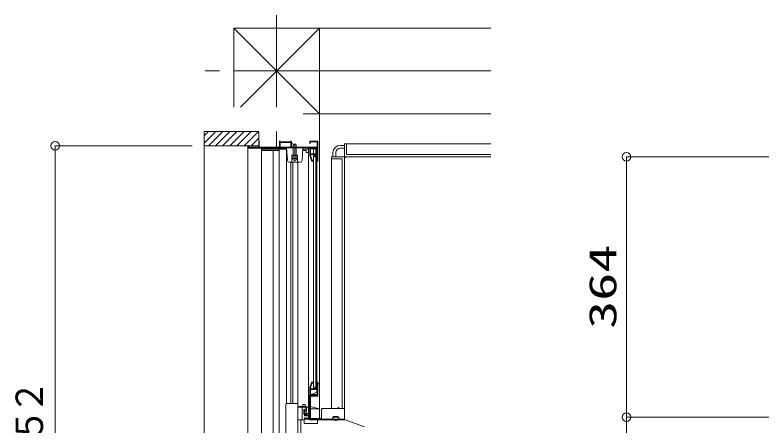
# Model space of a CAD drawing. Units: millimetres on the paper. Extents: x -305 to 305, y -152 to 152.
# Drawn here: x -235.2 to -182.5, y 46.5 to 75.2 of the extents above; entities that cross this region are included whole.
import ezdxf
from ezdxf.enums import TextEntityAlignment as Align

# ---------------------------------------------------------------- set-up
doc = ezdxf.new("R2010")
doc.units = ezdxf.units.MM
doc.linetypes.add('LONG_CHAIN', pattern=[21, 18, -1, 1, -1])
doc.layers.add('0-0_0', color=7, linetype='Continuous', lineweight=9)
doc.layers.add('0-1_VIEW0001', color=7, linetype='Continuous', lineweight=9)
doc.styles.add('ＭＳ ゴシック', font='')
doc.styles.get('ＭＳ ゴシック').set_extended_font_data('MS Gothic')

# ---------------------------------------------------------------- blocks, each defined once
blk = doc.blocks.new('_ORIGIN')
at = {"layer": '0-0_0'}
blk.add_line((0, 0), (-1, 0), dxfattribs=at)
blk.add_circle((0, 0), 0.5, dxfattribs=at)

msp = doc.modelspace()

# ---------------------------------------------------------------- linework, layer by layer
at = {"layer": '0-1_VIEW0001', "linetype": 'LONG_CHAIN'}
for p, q in [((-216.934, 75.229), (-216.934, 68.798)), ((-201.934, 71.323), (-221.934, 71.323)), ((-216.934, 67.098), (-216.934, 65.998))]:
    msp.add_line(p, q, dxfattribs=at)
at = {"layer": '0-1_VIEW0001'}
for p, q in [((-201.934, 74.323), (-219.934, 74.323)), ((-219.934, 74.323), (-219.934, 68.798)), ((-213.934, 68.323), (-219.933, 74.323)), ((-213.935, 74.323), (-219.459, 68.798)), ((-213.934, 74.323), (-213.934, 47.033)), ((-201.934, 68.323), (-215.059, 68.323)), ((-222.004, 66.283), (-221.189, 67.098)), ((-222.004, 67.098), (-222.004, 7.523)), ((-222.004, 67.098), (-218.184, 67.098)), ((-222.004, 66.778), (-221.684, 67.098)), ((-221.694, 66.098), (-220.694, 67.098)), ((-221.199, 66.098), (-220.199, 67.098)), ((-220.704, 66.098), (-219.704, 67.098)), ((-220.204, 66.098), (-219.204, 67.098)), ((-219.704, 66.098), (-218.704, 67.098)), ((-219.204, 66.098), (-218.204, 67.098)), ((-218.184, 65.998), (-218.184, 67.098)), ((-218.704, 66.098), (-218.184, 66.618)), ((-222.849, 66.098), (-232.433, 66.098)), ((-222.004, 66.098), (-218.184, 66.098)), ((-218.899, 66.098), (-218.919, 66.098)), ((-216.689, 66.423), (-216.734, 66.423)), ((-216.734, 66.423), (-216.734, 65.998)), ((-216.689, 66.373), (-216.689, 66.423)), ((-215.929, 66.328), (-216.689, 66.328)), ((-216.689, 66.328), (-216.689, 65.998)), ((-215.929, 65.998), (-216.689, 65.998)), ((-215.929, 65.998), (-215.929, 66.328)), ((-215.724, 66.198), (-215.759, 66.128)), ((-215.759, 65.268), (-215.759, 66.128)), ((-215.659, 65.023), (-215.659, 66.223)), ((-215.559, 65.268), (-215.559, 66.128)), ((-214.609, 66.423), (-214.609, 66.263)), ((-214.049, 66.423), (-214.609, 66.423)), ((-214.594, 66.248), (-214.584, 66.248)), ((-214.034, 65.048), (-214.034, 66.408)), ((-212.484, 66.123), (-212.184, 66.123)), ((-212.184, 66.223), (-201.934, 66.223)), ((-212.184, 65.348), (-212.184, 66.223)), ((-212.034, 65.473), (-212.034, 66.223)), ((-232.433, 9.123), (-232.433, 65.498)), ((-218.934, 65.923), (-218.934, 11.719)), ((-216.232, 65.923), (-218.934, 65.923)), ((-217.994, 65.923), (-217.994, 10.547)), ((-217.994, 65.853), (-216.23, 65.853)), ((-216.749, 65.753), (-217.994, 65.753)), ((-217.179, 29.698), (-217.179, 65.753)), ((-216.749, 65.853), (-216.749, 29.698)), ((-216.239, 48.073), (-216.239, 65.853)), ((-216.234, 65.948), (-216.168, 65.064)), ((-215.859, 65.448), (-215.459, 65.448)), ((-215.859, 64.948), (-215.859, 65.448)), ((-215.459, 64.948), (-215.459, 65.448)), ((-215.084, 65.948), (-215.151, 65.064)), ((-214.86, 65.753), (-215.099, 65.753)), ((-215.091, 65.853), (-214.694, 65.853)), ((-214.854, 65.628), (-214.854, 65.746)), ((-214.694, 65.628), (-214.854, 65.628)), ((-214.694, 65.948), (-214.694, 46.998)), ((-214.594, 65.948), (-214.574, 65.948)), ((-214.564, 65.948), (-214.564, 65.933)), ((-214.564, 65.933), (-214.183, 65.933)), ((-214.149, 65.888), (-214.564, 65.888)), ((-214.564, 65.888), (-214.564, 65.538)), ((-214.564, 65.538), (-214.247, 65.538)), ((-214.354, 49.103), (-214.354, 65.923)), ((-214.334, 65.429), (-214.334, 65.417)), ((-214.286, 65.471), (-214.322, 65.45)), ((-214.312, 65.404), (-214.266, 65.431)), ((-214.245, 65.478), (-214.261, 65.478)), ((-214.233, 65.468), (-214.255, 65.489)), ((-214.248, 65.428), (-214.222, 65.403)), ((-214.236, 65.534), (-214.222, 65.52)), ((-214.204, 65.448), (-214.227, 65.471)), ((-214.219, 65.463), (-214.223, 65.463)), ((-214.204, 65.517), (-214.17, 65.536)), ((-214.127, 65.509), (-214.2, 65.468)), ((-214.195, 65.923), (-214.195, 49.198)), ((-214.163, 65.538), (-214.134, 65.538)), ((-214.119, 65.523), (-214.119, 65.522)), ((-214.114, 48.873), (-214.114, 65.923)), ((-212.984, 65.623), (-212.984, 65.323)), ((-212.784, 65.623), (-212.784, 65.323)), ((-212.484, 65.923), (-212.184, 65.923)), ((-212.034, 65.473), (-201.934, 65.473)), ((-216.043, 64.948), (-215.275, 64.948)), ((-215.932, 48.073), (-215.932, 64.948)), ((-215.839, 65.198), (-215.48, 65.198)), ((-215.792, 64.948), (-215.792, 48.073)), ((-215.759, 65.268), (-215.752, 65.228)), ((-215.559, 65.268), (-215.567, 65.228)), ((-215.434, 64.949), (-215.434, 47.873)), ((-214.4, 65.023), (-214.447, 65.023)), ((-214.44, 65.068), (-214.419, 65.068)), ((-214.408, 65.073), (-214.372, 65.109)), ((-214.348, 65.069), (-214.39, 65.028)), ((-214.361, 65.113), (-214.359, 65.113)), ((-214.195, 65.348), (-214.354, 65.348)), ((-214.344, 65.098), (-214.344, 65.079)), ((-214.169, 65.098), (-214.195, 65.098)), ((-214.195, 65.023), (-214.059, 65.023)), ((-214.194, 65.083), (-214.194, 65.038)), ((-214.089, 65.073), (-214.144, 65.073)), ((-213.084, 65.323), (-213.084, 47.723)), ((-212.209, 65.323), (-213.084, 65.323)), ((-212.334, 65.173), (-213.084, 65.173)), ((-212.334, 65.173), (-212.334, 47.723)), ((-212.184, 65.298), (-212.184, 46.988)), ((-212.184, 65.173), (-212.184, 46.988)), ((-212.159, 65.323), (-201.934, 65.323)), ((-201.934, 65.323), (-212.034, 65.323)), ((-182.473, 65.323), (-192.433, 65.323)), ((-192.433, 47.723), (-192.433, 64.723)), ((-214.609, 49.158), (-214.609, 48.663)), ((-214.495, 49.538), (-214.605, 49.188)), ((-214.564, 49.118), (-214.564, 49.158)), ((-214.562, 49.174), (-214.454, 49.518)), ((-214.265, 49.103), (-214.549, 49.103)), ((-214.4, 49.573), (-214.447, 49.573)), ((-214.44, 49.528), (-214.419, 49.528)), ((-214.408, 49.524), (-214.372, 49.488)), ((-214.348, 49.528), (-214.39, 49.569)), ((-214.361, 49.483), (-214.359, 49.483)), ((-214.344, 49.498), (-214.344, 49.517)), ((-214.334, 49.168), (-214.334, 49.179)), ((-214.286, 49.125), (-214.322, 49.146)), ((-214.312, 49.192), (-214.266, 49.166)), ((-214.244, 49.118), (-214.261, 49.118)), ((-214.233, 49.129), (-214.255, 49.108)), ((-214.248, 49.168), (-214.222, 49.194)), ((-214.236, 49.063), (-214.222, 49.077)), ((-214.203, 49.149), (-214.227, 49.126)), ((-214.219, 49.133), (-214.223, 49.133)), ((-214.211, 49.198), (-214.099, 49.198)), ((-214.204, 49.079), (-214.17, 49.06)), ((-214.127, 49.087), (-214.2, 49.128)), ((-214.194, 49.513), (-214.194, 49.558)), ((-214.099, 49.153), (-214.193, 49.153)), ((-214.179, 49.573), (-214.059, 49.573)), ((-214.169, 49.498), (-214.179, 49.498)), ((-214.099, 49.523), (-214.144, 49.523)), ((-214.119, 49.073), (-214.119, 49.074)), ((-214.089, 49.208), (-214.089, 49.513)), ((-214.089, 48.658), (-214.089, 49.143)), ((-214.034, 49.548), (-214.034, 48.613)), ((-213.934, 49.448), (-214.034, 49.448)), ((-214.114, 48.873), (-214.634, 48.673)), ((-214.634, 46.948), (-214.634, 48.673)), ((-214.609, 47.268), (-214.609, 48.633)), ((-214.594, 48.648), (-214.574, 48.648)), ((-214.594, 48.648), (-214.099, 48.648)), ((-214.564, 48.723), (-214.564, 49.043)), ((-214.549, 49.058), (-214.247, 49.058)), ((-214.149, 48.708), (-214.549, 48.708)), ((-214.549, 48.588), (-214.549, 47.033)), ((-214.059, 48.588), (-214.549, 48.588)), ((-214.548, 48.663), (-214.183, 48.663)), ((-214.163, 49.058), (-214.134, 49.058)), ((-216.284, 48.032), (-216.284, 28.318)), ((-216.244, 48.073), (-215.434, 48.073)), ((-215.097, 47.986), (-215.092, 48.013)), ((-215.434, 47.873), (-214.884, 47.873)), ((-215.434, 47.823), (-214.694, 47.823)), ((-215.434, 47.823), (-215.434, 27.748)), ((-215.134, 47.823), (-215.134, 46.938)), ((-215.117, 47.888), (-215.112, 47.913)), ((-215.117, 47.888), (-215.117, 47.823)), ((-215.112, 47.913), (-215.097, 47.986)), ((-215.034, 47.383), (-215.034, 47.658)), ((-215.006, 47.666), (-214.986, 47.631)), ((-214.984, 47.624), (-214.984, 47.388)), ((-214.921, 47.986), (-214.907, 47.913)), ((-214.907, 47.913), (-214.902, 47.888)), ((-214.902, 47.888), (-214.902, 47.823)), ((-214.884, 47.488), (-214.884, 47.808)), ((-214.834, 47.823), (-214.834, 47.488)), ((-214.549, 47.878), (-213.934, 47.698)), ((-213.934, 47.698), (-214.549, 47.698)), ((-213.784, 47.033), (-213.784, 47.673)), ((-213.734, 47.723), (-212.639, 47.723)), ((-212.624, 47.738), (-212.624, 47.788)), ((-212.614, 47.798), (-212.594, 47.798)), ((-212.584, 47.788), (-212.584, 47.738)), ((-212.569, 47.723), (-212.234, 47.723)), ((-212.184, 47.673), (-212.184, 46.988)), ((-214.984, 47.233), (-214.984, 47.32)), ((-214.984, 47.023), (-214.984, 47.053)), ((-214.969, 47.373), (-214.694, 47.373)), ((-214.949, 47.218), (-214.969, 47.218)), ((-214.969, 47.068), (-214.949, 47.068)), ((-214.934, 47.313), (-214.934, 47.233)), ((-214.934, 47.053), (-214.934, 47.023)), ((-212.199, 46.973), (-214.934, 46.973)), ((-214.869, 47.323), (-214.924, 47.323)), ((-214.924, 47.013), (-214.869, 47.013)), ((-214.849, 47.473), (-214.869, 47.473)), ((-214.859, 47.233), (-214.859, 47.313)), ((-214.859, 47.023), (-214.859, 47.053)), ((-214.844, 47.068), (-214.834, 47.068)), ((-214.819, 47.053), (-214.819, 47.033)), ((-214.809, 47.358), (-214.809, 47.278)), ((-214.609, 47.023), (-214.809, 47.023)), ((-214.799, 47.268), (-214.609, 47.268)), ((-214.634, 46.998), (-214.694, 46.998)), ((-214.549, 47.033), (-213.784, 47.033)), ((-213.084, 46.973), (-213.084, 46.953)), ((-212.959, 47.123), (-213.018, 47.045)), ((-213.002, 46.988), (-213.002, 47.007)), ((-212.959, 47.173), (-212.959, 47.123)), ((-212.959, 47.173), (-212.609, 47.173)), ((-212.609, 47.123), (-212.959, 47.123)), ((-212.609, 47.173), (-212.609, 47.123)), ((-212.609, 47.123), (-212.55, 47.045)), ((-212.567, 46.988), (-212.567, 47.007)), ((-212.484, 46.973), (-212.484, 46.953)), ((-182.473, 47.123), (-192.433, 47.123)), ((-182.473, 47.123), (-192.433, 47.123)), ((-215.009, 46.938), (-215.434, 46.938)), ((-215.234, 10.522), (-215.234, 46.938)), ((-214.073, 46.938), (-212.167, 46.938)), ((-214.073, 46.938), (-214.073, 46.673)), ((-212.133, 46.932), (-210.783, 46.45)), ((-192.433, 9.123), (-192.433, 46.523))]:
    msp.add_line(p, q, dxfattribs=at)
for points in [[(-218.934, 66.098), (-218.934, 65.948), (-214.089, 65.948), (-214.089, 65.443), (-214.193, 65.443)], [(-218.184, 65.998), (-218.884, 65.998), (-218.884, 66.098)], [(-216.734, 65.998), (-218.139, 65.998), (-218.139, 66.423), (-218.184, 66.423)], [(-215.929, 66.423), (-215.929, 66.373), (-216.689, 66.373)], [(-215.884, 66.268), (-215.884, 66.423), (-215.929, 66.423)], [(-214.089, 66.378), (-214.089, 65.998), (-215.884, 65.998), (-215.884, 66.223), (-215.834, 66.223)], [(-215.834, 66.223), (-215.834, 66.268), (-215.884, 66.268)], [(-215.559, 66.128), (-215.594, 66.198), (-215.724, 66.198)], [(-214.609, 66.263), (-214.605, 66.253), (-214.594, 66.248)], [(-214.584, 66.248), (-214.574, 66.253), (-214.569, 66.263)], [(-214.569, 66.263), (-214.569, 66.378), (-214.089, 66.378)], [(-214.034, 66.408), (-214.039, 66.419), (-214.049, 66.423)], [(-214.86, 65.753), (-214.858, 65.753), (-214.856, 65.752), (-214.855, 65.749), (-214.854, 65.747), (-214.854, 65.746)], [(-214.495, 65.058), (-214.609, 65.423), (-214.609, 65.948)], [(-214.265, 65.493), (-214.564, 65.493), (-214.564, 65.43), (-214.454, 65.079)], [(-214.322, 65.45), (-214.331, 65.441), (-214.334, 65.429)], [(-214.261, 65.478), (-214.274, 65.476), (-214.286, 65.471)], [(-214.266, 65.431), (-214.257, 65.433), (-214.248, 65.428)], [(-214.255, 65.489), (-214.26, 65.492), (-214.265, 65.493)], [(-214.247, 65.538), (-214.241, 65.537), (-214.236, 65.534)], [(-214.227, 65.471), (-214.235, 65.476), (-214.245, 65.478)], [(-214.223, 65.463), (-214.229, 65.464), (-214.233, 65.468)], [(-214.222, 65.52), (-214.214, 65.516), (-214.204, 65.517)], [(-214.2, 65.468), (-214.209, 65.464), (-214.219, 65.463)], [(-214.193, 65.443), (-214.199, 65.444), (-214.204, 65.448)], [(-214.183, 65.933), (-214.176, 65.934), (-214.171, 65.938)], [(-214.171, 65.938), (-214.122, 65.93), (-214.149, 65.888)], [(-214.17, 65.536), (-214.167, 65.538), (-214.163, 65.538)], [(-214.134, 65.538), (-214.123, 65.534), (-214.119, 65.523)], [(-214.119, 65.522), (-214.121, 65.514), (-214.127, 65.509)], [(-214.447, 65.023), (-214.477, 65.033), (-214.495, 65.058)], [(-214.454, 65.079), (-214.449, 65.071), (-214.44, 65.068)], [(-214.419, 65.068), (-214.413, 65.069), (-214.408, 65.073)], [(-214.39, 65.028), (-214.395, 65.024), (-214.4, 65.023)], [(-214.372, 65.109), (-214.367, 65.112), (-214.361, 65.113)], [(-214.359, 65.113), (-214.348, 65.109), (-214.344, 65.098)], [(-214.344, 65.079), (-214.345, 65.074), (-214.348, 65.069)], [(-214.334, 65.417), (-214.327, 65.404), (-214.312, 65.404)], [(-214.222, 65.403), (-214.218, 65.399), (-214.212, 65.398)], [(-214.212, 65.398), (-214.089, 65.398), (-214.089, 65.073)], [(-214.144, 65.073), (-214.151, 65.076), (-214.154, 65.083), (-214.159, 65.094), (-214.169, 65.098)], [(-214.059, 65.023), (-214.042, 65.031), (-214.034, 65.048)], [(-214.605, 49.188), (-214.608, 49.173), (-214.609, 49.158)], [(-214.564, 49.158), (-214.563, 49.166), (-214.562, 49.174)], [(-214.549, 49.103), (-214.56, 49.108), (-214.564, 49.118)], [(-214.447, 49.573), (-214.477, 49.563), (-214.495, 49.538)], [(-214.454, 49.518), (-214.449, 49.525), (-214.44, 49.528)], [(-214.419, 49.528), (-214.413, 49.527), (-214.408, 49.524)], [(-214.39, 49.569), (-214.395, 49.572), (-214.4, 49.573)], [(-214.372, 49.488), (-214.367, 49.484), (-214.361, 49.483)], [(-214.359, 49.483), (-214.348, 49.488), (-214.344, 49.498)], [(-214.344, 49.517), (-214.345, 49.523), (-214.348, 49.528)], [(-214.334, 49.179), (-214.327, 49.192), (-214.312, 49.192)], [(-214.322, 49.146), (-214.331, 49.155), (-214.334, 49.168)], [(-214.261, 49.118), (-214.274, 49.12), (-214.286, 49.125)], [(-214.266, 49.166), (-214.257, 49.164), (-214.248, 49.168)], [(-214.255, 49.108), (-214.26, 49.104), (-214.265, 49.103)], [(-214.227, 49.126), (-214.235, 49.12), (-214.244, 49.118)], [(-214.223, 49.133), (-214.229, 49.132), (-214.233, 49.129)], [(-214.222, 49.194), (-214.217, 49.197), (-214.211, 49.198)], [(-214.222, 49.077), (-214.214, 49.081), (-214.204, 49.079)], [(-214.2, 49.128), (-214.209, 49.132), (-214.219, 49.133)], [(-214.193, 49.153), (-214.199, 49.152), (-214.203, 49.149)], [(-214.194, 49.558), (-214.19, 49.569), (-214.179, 49.573)], [(-214.179, 49.498), (-214.19, 49.503), (-214.194, 49.513)], [(-214.144, 49.523), (-214.151, 49.52), (-214.154, 49.513), (-214.158, 49.503), (-214.169, 49.498)], [(-214.134, 49.058), (-214.123, 49.063), (-214.119, 49.073)], [(-214.119, 49.074), (-214.121, 49.082), (-214.127, 49.087)], [(-214.089, 49.513), (-214.092, 49.52), (-214.099, 49.523)], [(-214.099, 49.198), (-214.092, 49.201), (-214.089, 49.208)], [(-214.089, 49.143), (-214.092, 49.15), (-214.099, 49.153)], [(-214.059, 49.573), (-214.041, 49.566), (-214.034, 49.548)], [(-214.609, 48.663), (-214.605, 48.653), (-214.594, 48.648)], [(-214.609, 48.633), (-214.605, 48.644), (-214.594, 48.648)], [(-214.574, 48.648), (-214.567, 48.65), (-214.561, 48.656), (-214.556, 48.661), (-214.548, 48.663)], [(-214.564, 49.043), (-214.56, 49.054), (-214.549, 49.058)], [(-214.549, 48.708), (-214.56, 48.713), (-214.564, 48.723)], [(-214.247, 49.058), (-214.241, 49.059), (-214.236, 49.063)], [(-214.183, 48.663), (-214.176, 48.662), (-214.171, 48.658)], [(-214.171, 48.658), (-214.122, 48.666), (-214.149, 48.708)], [(-214.17, 49.06), (-214.167, 49.059), (-214.163, 49.058)], [(-214.099, 48.648), (-214.092, 48.651), (-214.089, 48.658)], [(-214.034, 48.613), (-214.041, 48.596), (-214.059, 48.588)], [(-214.921, 47.986), (-214.927, 48.013), (-215.092, 48.013)], [(-215.034, 47.658), (-215.023, 47.673), (-215.006, 47.666)], [(-214.986, 47.631), (-214.985, 47.627), (-214.984, 47.624)], [(-213.784, 47.673), (-213.769, 47.709), (-213.734, 47.723)], [(-212.639, 47.723), (-212.628, 47.728), (-212.624, 47.738)], [(-212.624, 47.788), (-212.621, 47.795), (-212.614, 47.798)], [(-212.594, 47.798), (-212.587, 47.795), (-212.584, 47.788)], [(-212.584, 47.738), (-212.58, 47.728), (-212.569, 47.723)], [(-212.234, 47.723), (-212.199, 47.709), (-212.184, 47.673)], [(-214.984, 47.32), (-214.987, 47.329), (-214.996, 47.335), (-215.023, 47.352), (-215.034, 47.383)], [(-214.984, 47.388), (-214.98, 47.378), (-214.969, 47.373)], [(-214.969, 47.218), (-214.98, 47.223), (-214.984, 47.233)], [(-214.984, 47.053), (-214.98, 47.064), (-214.969, 47.068)], [(-214.934, 46.973), (-214.969, 46.988), (-214.984, 47.023)], [(-214.934, 47.233), (-214.938, 47.223), (-214.949, 47.218)], [(-214.949, 47.068), (-214.938, 47.064), (-214.934, 47.053)], [(-214.924, 47.323), (-214.931, 47.32), (-214.934, 47.313)], [(-214.934, 47.023), (-214.931, 47.016), (-214.924, 47.013)], [(-214.859, 47.313), (-214.862, 47.32), (-214.869, 47.323)], [(-214.869, 47.013), (-214.862, 47.016), (-214.859, 47.023)], [(-214.844, 47.218), (-214.855, 47.223), (-214.859, 47.233)], [(-214.859, 47.053), (-214.855, 47.064), (-214.844, 47.068)], [(-214.609, 47.023), (-214.609, 47.218), (-214.844, 47.218)], [(-214.834, 47.068), (-214.823, 47.064), (-214.819, 47.053)], [(-214.824, 47.373), (-214.813, 47.369), (-214.809, 47.358)], [(-214.819, 47.033), (-214.816, 47.026), (-214.809, 47.023)], [(-214.809, 47.278), (-214.806, 47.271), (-214.799, 47.268)], [(-212.184, 46.988), (-212.188, 46.978), (-212.199, 46.973)], [(-215.009, 46.938), (-215.009, 46.673), (-214.073, 46.673)], [(-212.184, 46.938), (-212.184, 46.948), (-214.634, 46.948)]]:
    msp.add_lwpolyline(points, dxfattribs=at)
for centre, radius, start, end in [((-212.484, 65.623), 0.5, 90, 180), ((-212.484, 65.623), 0.3, 90, 180), ((-216.043, 65.073), 0.125, 184.2892, 270), ((-215.839, 65.19), 0.0077, 90, 207.281), ((-215.659, 65.283), 0.21, 207.281, 332.719), ((-215.777, 65.223), 0.025, 270, 10.091), ((-215.542, 65.223), 0.025, 169.909, 270), ((-215.48, 65.19), 0.0077, 332.719, 90), ((-215.275, 65.073), 0.125, 270, 355.7108), ((-212.209, 65.298), 0.025, 0, 90), ((-212.159, 65.348), 0.025, 180, 270), ((-212.034, 65.173), 0.15, 90, 180), ((-216.244, 48.033), 0.04, 90, 180), ((-214.899, 47.808), 0.015, 0, 90), ((-214.884, 47.823), 0.05, 0, 90), ((-214.869, 47.488), 0.015, 180, 270), ((-214.849, 47.488), 0.015, 270, 0), ((-213.007, 47.036), 0.015, 142.8391, 250.5288), ((-213.017, 46.988), 0.015, 270, 0), ((-213.017, 47.007), 0.015, 0, 70.5288), ((-212.552, 47.007), 0.015, 109.4712, 180), ((-212.552, 46.988), 0.015, 180, 270), ((-212.562, 47.036), 0.015, 289.4712, 37.1609), ((-213.059, 46.953), 0.025, 180, 257.576), ((-212.784, 48.201), 1.303, 257.576, 282.424), ((-212.509, 46.953), 0.025, 282.424, 0), ((-212.167, 46.838), 0.1, 70.3462, 90)]:
    msp.add_arc(centre, radius, start, end, dxfattribs=at)

# ---------------------------------------------------------------- block references
at = {"layer": '0-1_VIEW0001', "xscale": 0.6, "yscale": 0.6}
for p, rotation in [((-232.433, 66.098), 90), ((-192.433, 65.323), 90), ((-192.433, 47.123), 270), ((-192.433, 47.123), 90)]:
    msp.add_blockref('_ORIGIN', p, dxfattribs=dict(at, rotation=rotation))

# ---------------------------------------------------------------- texts
at = {"layer": '0-1_VIEW0001', "style": 'ＭＳ ゴシック'}
for s, width, p in [('364', 1.5, (-192.572, 53.297)), ('２', 0.9, (-232.699, 47.354)), ('５', 0.9, (-232.699, 45.366))]:
    msp.add_text(s, height=1.921, rotation=90, dxfattribs=dict(at, width=width)).set_placement(p, align=Align.BOTTOM_LEFT)

doc.saveas('drawing.dxf')
